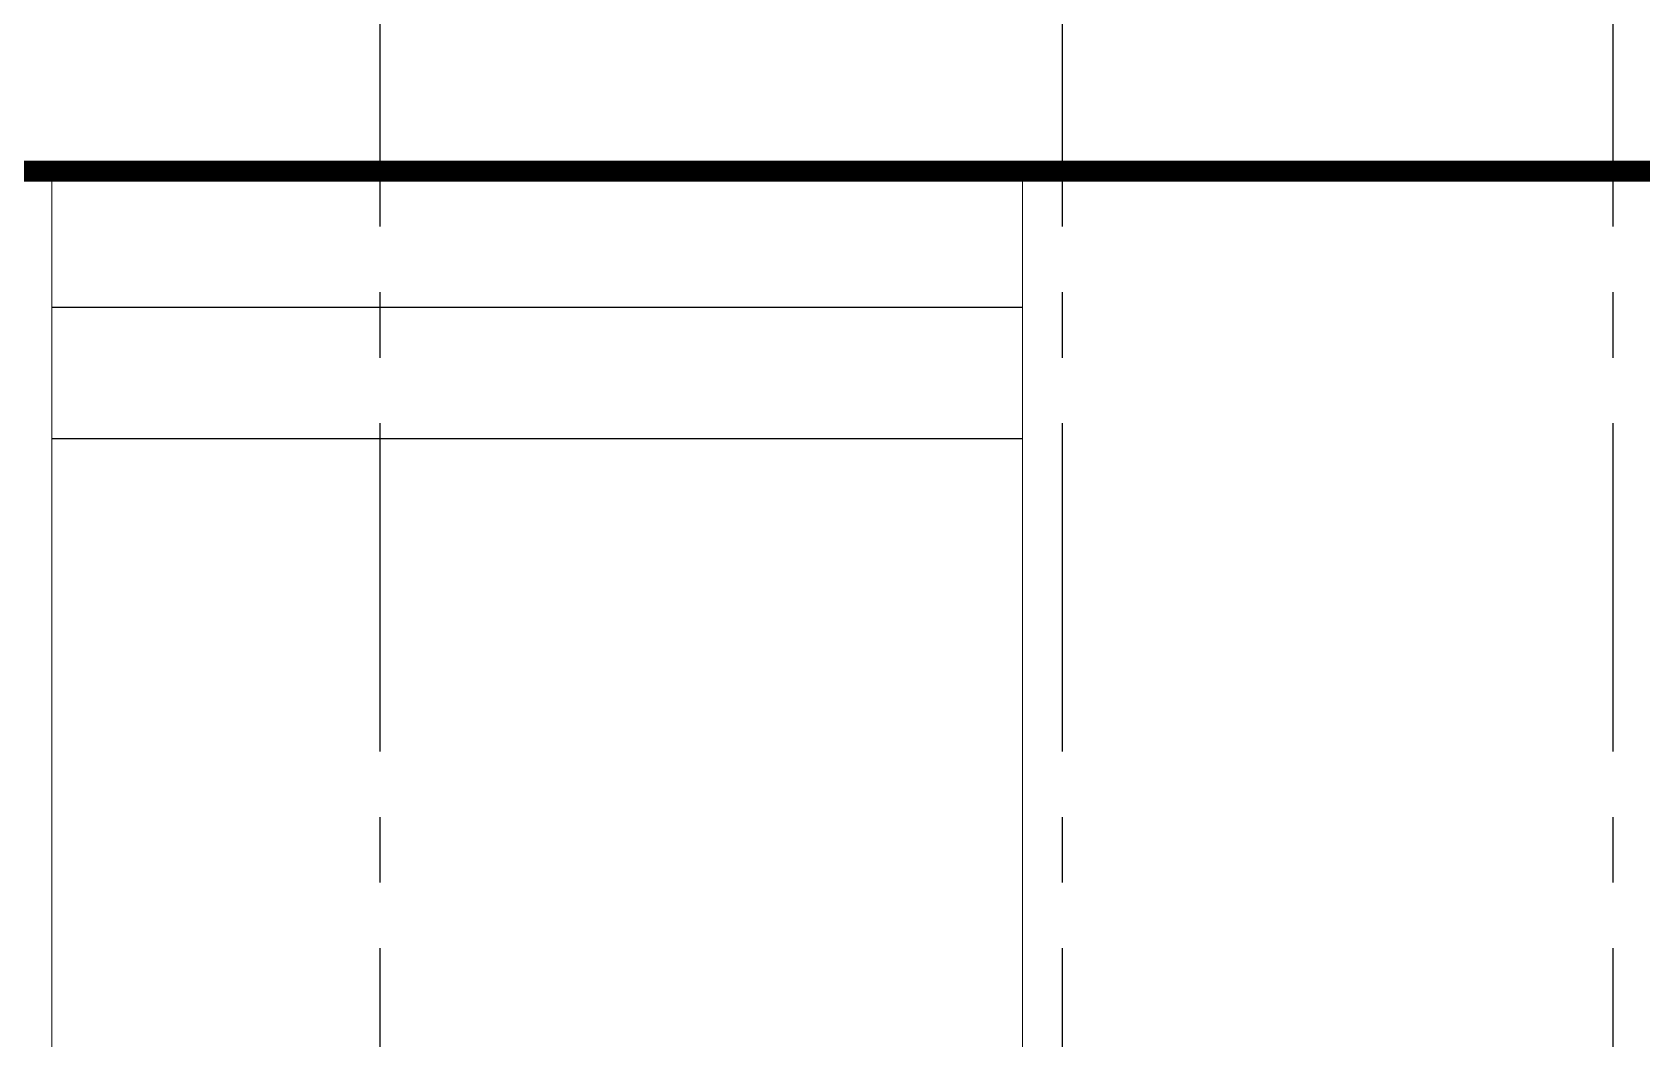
# Model space of a CAD drawing. Header units: metres. Extents: x -58 to 722, y -1100 to 345.
# Drawn here: x 238.616 to 241.683, y -496.898 to -494.981 of the extents above; entities that cross this region are included whole.
import ezdxf

# ---------------------------------------------------------------- set-up
doc = ezdxf.new("R2010")
doc.units = ezdxf.units.M
doc.header["$MEASUREMENT"] = 0
for name, pattern in [('CENTER2', [1.125, 0.75, -0.125, 0.125, -0.125]), ('CENTERX2', [4, 2.5, -0.5, 0.5, -0.5]), ('HIDDEN2', [0.1875, 0.125, -0.0625])]:
    doc.linetypes.add(name, pattern=pattern)
for name, color, linetype in [('FSR_ARQ_007PROYECCIONES', 200, 'HIDDEN2'), ('FSR_ARQ_016EJES', 135, 'CENTER2'), ('FSR_ARQ_29PERFILES ACERO', 143, 'Continuous')]:
    doc.layers.add(name, color=color, linetype=linetype)
doc.layers.add('muro bajo', color=33, linetype='Continuous', lineweight=9)

msp = doc.modelspace()

# ---------------------------------------------------------------- linework, layer by layer
at = {"layer": 'FSR_ARQ_007PROYECCIONES', "ltscale": 1.5}
msp.add_line((231.5034, -495.2454), (248.5346, -495.2454), dxfattribs=at)
at = {"layer": 'FSR_ARQ_016EJES', "linetype": 'CENTERX2', "ltscale": 0.25}
for p, q in [((239.2782, -487.726), (239.2782, -498.7507)), ((240.5782, -487.726), (240.5782, -498.7507)), ((241.6282, -487.726), (241.6282, -498.7507))]:
    msp.add_line(p, q, dxfattribs=at)
at = {"layer": 'FSR_ARQ_29PERFILES ACERO', "ltscale": 0.005}
for points in [[(240.5032, -495.5054), (238.6532, -495.5054)], [(240.5032, -495.7554), (238.6532, -495.7554)]]:
    msp.add_lwpolyline(points, dxfattribs=at)
at = {"layer": 'muro bajo', "ltscale": 0.005, "const_width": 0.04}
msp.add_lwpolyline([(244.7532, -492.0954), (236.8532, -492.0954), (236.8532, -495.2454), (244.7532, -495.2454)], close=True, dxfattribs=at)
at = {"layer": 'muro bajo', "ltscale": 0.005}
for points in [[(244.7532, -495.2454), (236.8532, -495.2454)], [(238.6532, -497.8054), (238.6532, -495.2454)], [(240.5032, -497.8054), (240.5032, -495.2454)]]:
    msp.add_lwpolyline(points, dxfattribs=at)

doc.saveas('drawing.dxf')
